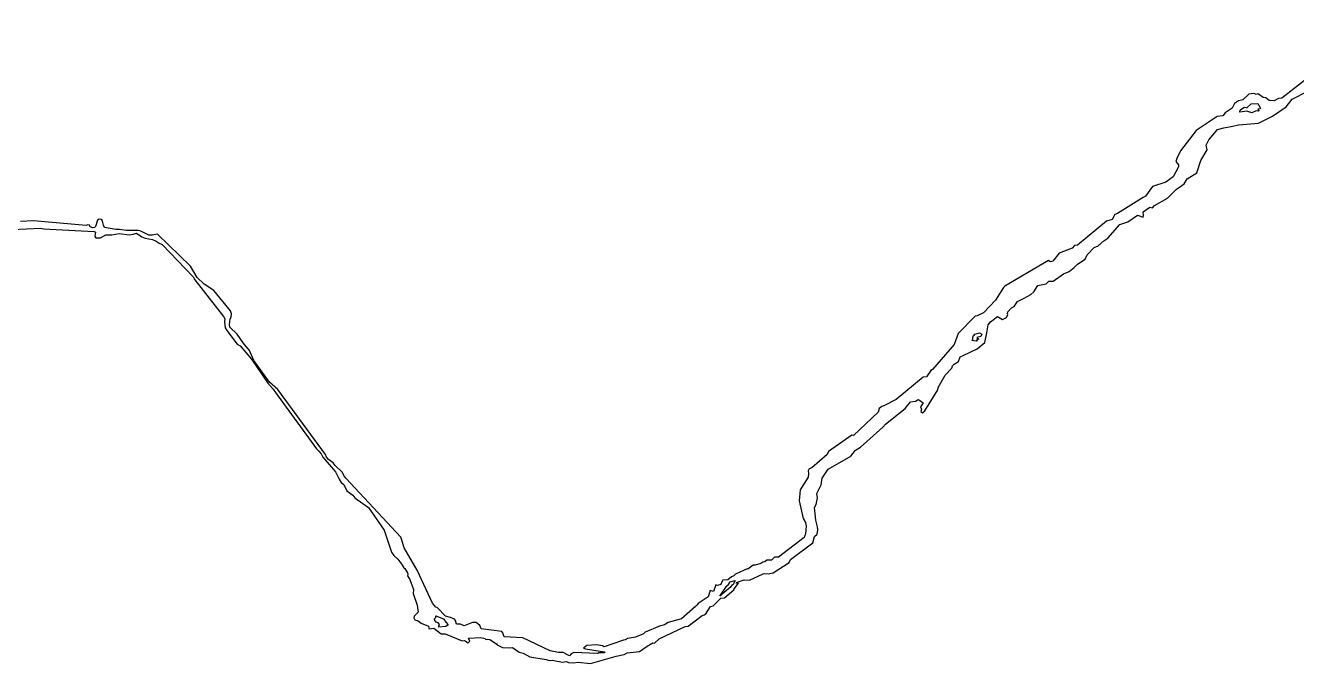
# Model space of a CAD drawing. Extents: x 708293 to 716990, y 4902010 to 4917550.
# Drawn here: x 709646 to 710859, y 4909023 to 4909632 of the extents above; entities that cross this region are included whole.
import ezdxf

# ---------------------------------------------------------------- set-up
doc = ezdxf.new("R2010")
doc.units = 0
doc.layers.add('creek', color=7, linetype='Continuous')
doc.layers.add('creek-fill', color=7, linetype='Continuous')

msp = doc.modelspace()

# ---------------------------------------------------------------- linework, layer by layer
at = {"layer": 'creek'}
for points in [[(710916.1, 4909632.4), (710892.6, 4909629.2), (710881.7, 4909619.3), (710880, 4909611), (710881.4, 4909611.6), (710883.7, 4909610.3), (710884.8, 4909604.3), (710881.4, 4909590.2), (710879.2, 4909588.6), (710876.3, 4909588.3), (710874.7, 4909587), (710874.2, 4909584.1), (710871.2, 4909583.5), (710845.1, 4909563), (710842.1, 4909562.7), (710837.8, 4909560.4), (710833.2, 4909560.7), (710829.9, 4909563.3), (710827.5, 4909563.6), (710824, 4909566.2), (710822.3, 4909567.1), (710820.7, 4909566.5), (710820.2, 4909566.8), (710819.4, 4909567.1)], [(710744.8, 4909476.3), (710746.7, 4909477.5), (710752, 4909481.4), (710754.9, 4909485.9), (710763.9, 4909491.9), (710768, 4909503.5), (710773.9, 4909513.7), (710773, 4909518.2), (710775.5, 4909523.3), (710783.7, 4909533.2), (710789.9, 4909534.8), (710798.5, 4909536.4), (710803.8, 4909537.7), (710822.9, 4909539), (710836.3, 4909545.7), (710849.5, 4909554.7), (710855.2, 4909562), (710885.1, 4909577.4), (710892.7, 4909588.3), (710893.7, 4909602.3), (710893.9, 4909608.4), (710893.9, 4909612.3)], [(710819.4, 4909567.1), (710818, 4909567.5), (710813.6, 4909566.8), (710807.9, 4909561.4), (710803.7, 4909560.4), (710800.1, 4909557.9), (710797.7, 4909553.4), (710791.1, 4909548.9), (710788.9, 4909546.3), (710783.6, 4909545.4), (710763.3, 4909532.3), (710748.5, 4909512.7), (710745, 4909505.4), (710744, 4909502.5), (710746.4, 4909499.3), (710746.7, 4909497.4), (710741.5, 4909488.1), (710734.4, 4909482.7), (710721.6, 4909478.8), (710714.9, 4909469.5), (710712.9, 4909468.3), (710711.1, 4909467.3)], [(710807.2, 4909553.1), (710808.9, 4909554), (710809.7, 4909554.3), (710811.9, 4909553.7), (710815.9, 4909557.5), (710822.3, 4909557.9), (710824.7, 4909553.4), (710824.5, 4909552.7), (710822.4, 4909552.4), (710823.7, 4909551.1), (710822.8, 4909550.5), (710820.8, 4909550.8), (710816.7, 4909548.9), (710811.8, 4909550.5), (710805.2, 4909549.5), (710805.1, 4909550.5), (710805.5, 4909551.5), (710807.2, 4909553.1)], [(710594.8, 4909370), (710598.7, 4909371.9), (710605.6, 4909375.5), (710608.4, 4909378.3), (710612.2, 4909384.4), (710620.3, 4909385.7), (710622.9, 4909388.3), (710626.8, 4909388.3), (710636.9, 4909395.3), (710642.1, 4909397.5), (710646.8, 4909401.4), (710650, 4909404.6), (710657.3, 4909409.4), (710659.4, 4909413.5), (710665.9, 4909420.6), (710669.7, 4909422.2), (710675.4, 4909427), (710679.1, 4909429.5), (710690.5, 4909442.3), (710698.2, 4909444.9), (710707.4, 4909451.3), (710708.4, 4909451), (710712.8, 4909449.4), (710713.2, 4909450.7), (710712.7, 4909454.5), (710719.1, 4909459), (710721.8, 4909458.3), (710723.5, 4909460.6), (710736, 4909467.6), (710744.8, 4909476.3)], [(710711.1, 4909467.3), (710688.3, 4909452.9), (710685.8, 4909451.9), (710683.1, 4909447.1), (710677.9, 4909445.5), (710650, 4909422.8), (710647.4, 4909422.5), (710645.1, 4909419.9), (710632.7, 4909415.1), (710626.6, 4909407.5), (710623.9, 4909406.8), (710622.3, 4909408.1), (710580.8, 4909383.5), (710579.4, 4909382.2)], [(709755.9, 4909436.1), (709753.4, 4909436.7), (709742.1, 4909436.6), (709735.4, 4909437.8), (709731.8, 4909437.6), (709721.2, 4909439.7), (709720.1, 4909441.9), (709719.7, 4909444.5), (709718.6, 4909447.2), (709716, 4909447.7), (709714.3, 4909446.5), (709712.6, 4909440.7), (709711.6, 4909439.5), (709710, 4909439.4), (709707.3, 4909440.3), (709706.8, 4909441.8), (709705.2, 4909442.1), (709703.5, 4909441.6), (709653.5, 4909446.1), (709641, 4909445.3)], [(709605.3, 4909436.4), (709660.3, 4909439)], [(709660.3, 4909439), (709662.9, 4909438.4), (709711.2, 4909435.9), (709712.4, 4909435), (709712, 4909431.3), (709712.9, 4909429.7), (709717.2, 4909429.7), (709722.5, 4909432.6), (709728, 4909432.6), (709735.1, 4909434), (709744.9, 4909432.6), (709748.5, 4909433.1), (709751.8, 4909434.2), (709756.9, 4909430.7), (709760.1, 4909429.4), (709767, 4909428.1), (709770.4, 4909426.7), (709773.2, 4909424.7), (709776.3, 4909423.3), (709805.9, 4909392.5), (709807.4, 4909389.8), (709834.8, 4909354.8), (709835.9, 4909352.3), (709835.7, 4909349.7), (709836.5, 4909344), (709837.8, 4909341.2), (709847.9, 4909328.3), (709850.6, 4909326.6), (709861.6, 4909313.8), (709877, 4909291), (709882.2, 4909285.4)], [(709948.4, 4909205.9), (709941.5, 4909212.5), (709939.5, 4909214.9), (709935, 4909218.1), (709933.2, 4909220.3), (709932.2, 4909223), (709886.7, 4909284.9), (709878.8, 4909292), (709863.8, 4909312.7), (709859.6, 4909322.1), (709853.4, 4909329.4), (709847.8, 4909337.7), (709840.9, 4909344.4), (709840.5, 4909347), (709841.2, 4909352), (709842.2, 4909354.4), (709842.3, 4909357.2), (709841.5, 4909360.1), (709825.4, 4909379.5), (709816.2, 4909385.4), (709809.5, 4909391.8), (709803.3, 4909402.8), (709771.6, 4909433.2), (709766.6, 4909432.2), (709763.6, 4909432.2), (709758.4, 4909434.8), (709755.9, 4909436.1)], [(710579.4, 4909382.2), (710571.7, 4909370.3), (710560.3, 4909358.2), (710554.3, 4909355.3), (710552.3, 4909355), (710536.3, 4909338.3), (710532.5, 4909327.8), (710511.8, 4909304.1), (710510.2, 4909303.1), (710505.9, 4909297.1), (710502.7, 4909296.7), (710476.9, 4909275.3), (710465.1, 4909269.5), (710463.3, 4909268.9)], [(710497.9, 4909275.6), (710499.2, 4909274.7), (710502.8, 4909272.4), (710500.3, 4909268.3), (710501.1, 4909266.3), (710500.6, 4909264.1), (710502.1, 4909262.8), (710504.3, 4909264.7), (710516.7, 4909284.6), (710517.2, 4909286.8), (710523.9, 4909298.7), (710530, 4909305.4), (710530.7, 4909307.6), (710532.4, 4909309.2), (710536.5, 4909311.8), (710538.2, 4909316.3), (710540.9, 4909317.5), (710554.3, 4909323.9), (710561.7, 4909329.7), (710563.4, 4909339), (710564.9, 4909346.7), (710567, 4909349.5), (710573.9, 4909354.7), (710578.4, 4909351.8), (710582.4, 4909353.7), (710583.6, 4909356.6), (710583.2, 4909357.5), (710583.5, 4909359.1), (710587.1, 4909363), (710589.5, 4909364.3), (710592.8, 4909369.1), (710594.8, 4909370)], [(710551.4, 4909336.7), (710552.2, 4909337.7), (710556.7, 4909339), (710558.7, 4909337.7), (710557.8, 4909335.5), (710554, 4909334.5), (710555.8, 4909332.9), (710553.8, 4909332.3), (710554.2, 4909331.3), (710553.4, 4909331), (710551.3, 4909331.3), (710549.4, 4909331.6), (710550.3, 4909333.2), (710550.5, 4909336.1), (710551.4, 4909336.7)], [(709882.2, 4909285.4), (709884.4, 4909282.2), (709923.4, 4909228.4), (709925.9, 4909226.3), (709928.1, 4909223.6), (709929.7, 4909220.5), (709941.8, 4909206.5), (709945.1, 4909199.4), (709947.2, 4909196.2), (709949.7, 4909194.4), (709952.6, 4909188.3), (709958.1, 4909184.3), (709960, 4909181.6), (709973.1, 4909172.4), (709988.2, 4909150.7), (709995, 4909129.8), (709997.3, 4909126.6), (710001.1, 4909123.2), (710005, 4909117.9)], [(710401.8, 4909153.9), (710400.2, 4909160.4), (710398.9, 4909172.3), (710400.6, 4909175.1), (710401.8, 4909181.5), (710401.4, 4909185.7), (710405.5, 4909194), (710406.3, 4909200.4), (710412.1, 4909209.1), (710433.7, 4909221.5), (710438.1, 4909227), (710442.9, 4909229.9), (710464.3, 4909249.1), (710466.8, 4909251.9), (710485.6, 4909267), (710490.6, 4909273.1), (710495.3, 4909274), (710497.9, 4909275.6)], [(710463.3, 4909268.9), (710460.7, 4909267), (710459.8, 4909263.5), (710436.3, 4909241.1), (710434.7, 4909241.4), (710412.3, 4909225.7), (710411.1, 4909223.1), (710396.5, 4909210.3), (710393.9, 4909209.4), (710393.1, 4909207.5), (710393.4, 4909204.9), (710393.1, 4909201.4), (710385.4, 4909189.2), (710384.3, 4909178.7), (710388.1, 4909162), (710390.5, 4909158.2), (710391.2, 4909155), (710390.4, 4909147)], [(710005, 4909141.2), (710004.2, 4909144.1), (709951.7, 4909200.3), (709949.7, 4909203), (709948.4, 4909205.9)], [(710293.6, 4909069.9), (710295.4, 4909070.8), (710299.8, 4909077.9), (710302.3, 4909078.5), (710309.5, 4909085.9), (710313, 4909086.2), (710322.2, 4909094.2), (710322.3, 4909094.8), (710326.3, 4909100.3), (710324.3, 4909100.3), (710324.4, 4909100.9), (710331.8, 4909103.5), (710336.9, 4909103.1), (710349.9, 4909109.2), (710351.7, 4909109.5), (710354.7, 4909109.2), (710359.7, 4909109.9), (710374.8, 4909119.8), (710376.2, 4909122.7), (710397.5, 4909138.7), (710399.1, 4909144.7), (710401.5, 4909147), (710402.1, 4909151.1), (710401.8, 4909153.9)], [(710061, 4909060.9), (710059, 4909060.9), (710057.3, 4909061.2), (710056.2, 4909064.7), (710055.4, 4909065.7), (710051.5, 4909067.3), (710046.7, 4909068.6), (710038.8, 4909076.9), (710037.5, 4909077.2), (710034.2, 4909081.1), (710019.6, 4909112.7), (710007.4, 4909133.9), (710005, 4909141.2)], [(710390.4, 4909147), (710389.9, 4909145.7), (710389.1, 4909143.8), (710364.7, 4909124.9), (710360.9, 4909124.9), (710357.9, 4909122), (710353.5, 4909122), (710351.5, 4909120.4), (710349.8, 4909120.1), (710347.9, 4909119.1), (710342.5, 4909117.5), (710340.5, 4909117.5), (710335.5, 4909113.7), (710334.7, 4909114), (710323.5, 4909108.9), (710322, 4909107.3), (710319.9, 4909106.3), (710316.2, 4909103.5), (710311.5, 4909103.1), (710310.1, 4909100.9), (710309.6, 4909099), (710306.5, 4909098), (710304.7, 4909098.7), (710302.6, 4909092.3), (710299.5, 4909093.2), (710297.6, 4909087.1), (710288, 4909080.7), (710286.7, 4909079.1)], [(710005, 4909117.9), (710006.9, 4909114.7), (710007.8, 4909114.3), (710010.5, 4909109.9), (710010.9, 4909108.3), (710010.3, 4909107.3), (710012.5, 4909103.8), (710016.3, 4909094.2), (710015.8, 4909090.3), (710019.6, 4909079.1), (710020.6, 4909072.4), (710016.9, 4909068.6), (710016.6, 4909067), (710017.3, 4909065.1), (710020.6, 4909064.1), (710023.5, 4909061.9), (710030.5, 4909059), (710030.8, 4909057.1), (710031.2, 4909056.7)], [(710318.6, 4909096.1), (710317, 4909094.8), (710308.5, 4909087.8), (710315.2, 4909097.7), (710316.2, 4909098), (710318.5, 4909101.5), (710323.2, 4909102.8), (710321.3, 4909099), (710320, 4909098.3), (710318.6, 4909096.1)], [(710036.3, 4909065.1), (710036.3, 4909066), (710037.5, 4909067.3), (710037.6, 4909068.9), (710044.9, 4909066), (710046.9, 4909063.1), (710049.1, 4909060.3), (710047.1, 4909058.7), (710040.3, 4909058.3), (710040.2, 4909059), (710041, 4909060.6), (710039.6, 4909062.2), (710037.8, 4909063.1), (710036.3, 4909065.1)], [(710144.8, 4909026.7), (710146.7, 4909026.3), (710148.6, 4909026.7), (710158.5, 4909024.7), (710162.3, 4909025.4), (710164.1, 4909024.4), (710168.7, 4909024.1), (710173.5, 4909024.7), (710185, 4909023.5), (710209.8, 4909030.5), (710217.4, 4909032.1), (710220.1, 4909033.7), (710231.9, 4909035), (710239.1, 4909040.1), (710244.6, 4909043.3), (710246.3, 4909043), (710250.6, 4909047.1), (710275.6, 4909058.7), (710278.4, 4909059.3), (710291.8, 4909069.2), (710293.6, 4909069.9)], [(710286.7, 4909079.1), (710285.3, 4909077.9), (710271.9, 4909066.3), (710259.2, 4909062.5), (710255.9, 4909060.3), (710251, 4909059), (710237.3, 4909053.5), (710235.9, 4909051.9), (710231.9, 4909050.3), (710228.1, 4909048.7), (710220.4, 4909047.5), (710218.5, 4909046.2), (710216.6, 4909045.9), (710198.3, 4909039.5), (710196.7, 4909040.4), (710190.8, 4909041.4), (710181.6, 4909040.7), (710178.4, 4909038.2), (710180.4, 4909037.5), (710198.6, 4909034.7), (710198.8, 4909034), (710198.1, 4909033.7), (710192.7, 4909033.7), (710192.3, 4909033.1)], [(710031.2, 4909056.7), (710035.5, 4909057.1), (710042.6, 4909051.9), (710046.3, 4909051.9), (710062.7, 4909045.2), (710064.9, 4909045.5), (710068.4, 4909043.3), (710069.9, 4909044.9), (710068.7, 4909047.8), (710080.3, 4909048.4), (710084.7, 4909047.5), (710085, 4909046.8), (710085.9, 4909046.5), (710087.2, 4909046.8), (710089, 4909046.5), (710095.4, 4909042.3), (710095.9, 4909041.4), (710101.1, 4909038.8), (710108.2, 4909038.5), (710110.7, 4909038.8), (710117.2, 4909034.3), (710120.8, 4909033.4), (710127.1, 4909029.9), (710142.9, 4909027.3), (710144.8, 4909026.7)], [(710192.3, 4909033.1), (710191.7, 4909033.1), (710169.1, 4909034), (710166.7, 4909032.7), (710165.2, 4909030.8), (710158.5, 4909034.3), (710157.9, 4909034), (710154.7, 4909034), (710146.7, 4909035.6), (710120.5, 4909048.1), (710102.7, 4909049.1), (710101.5, 4909052.9), (710100.6, 4909054.2), (710080.7, 4909056.7), (710079.5, 4909059.9), (710075.9, 4909062.8), (710072.4, 4909062.5), (710064.4, 4909059.6), (710061, 4909060.9)]]:
    msp.add_lwpolyline(points, dxfattribs=at)
at = {"layer": 'creek-fill'}
for points in [[(710916.1, 4909632.4), (710892.6, 4909629.2), (710881.7, 4909619.3), (710880, 4909611), (710881.4, 4909611.6), (710883.7, 4909610.3), (710884.8, 4909604.3), (710881.4, 4909590.2), (710879.2, 4909588.6), (710876.3, 4909588.3), (710874.7, 4909587), (710874.2, 4909584.1), (710871.2, 4909583.5), (710845.1, 4909563), (710842.1, 4909562.7), (710837.8, 4909560.4), (710833.2, 4909560.7), (710829.9, 4909563.3), (710827.5, 4909563.6), (710824, 4909566.2), (710822.3, 4909567.1), (710820.7, 4909566.5), (710820.2, 4909566.8), (710819.4, 4909567.1)], [(710744.8, 4909476.3), (710746.7, 4909477.5), (710752, 4909481.4), (710754.9, 4909485.9), (710763.9, 4909491.9), (710768, 4909503.5), (710773.9, 4909513.7), (710773, 4909518.2), (710775.5, 4909523.3), (710783.7, 4909533.2), (710789.9, 4909534.8), (710798.5, 4909536.4), (710803.8, 4909537.7), (710822.9, 4909539), (710836.3, 4909545.7), (710849.5, 4909554.7), (710855.2, 4909562), (710885.1, 4909577.4), (710892.7, 4909588.3), (710893.7, 4909602.3), (710893.9, 4909608.4), (710893.9, 4909612.3)], [(710819.4, 4909567.1), (710818, 4909567.5), (710813.6, 4909566.8), (710807.9, 4909561.4), (710803.7, 4909560.4), (710800.1, 4909557.9), (710797.7, 4909553.4), (710791.1, 4909548.9), (710788.9, 4909546.3), (710783.6, 4909545.4), (710763.3, 4909532.3), (710748.5, 4909512.7), (710745, 4909505.4), (710744, 4909502.5), (710746.4, 4909499.3), (710746.7, 4909497.4), (710741.5, 4909488.1), (710734.4, 4909482.7), (710721.6, 4909478.8), (710714.9, 4909469.5), (710712.9, 4909468.3), (710711.1, 4909467.3)], [(710807.2, 4909553.1), (710808.9, 4909554), (710809.7, 4909554.3), (710811.9, 4909553.7), (710815.9, 4909557.5), (710822.3, 4909557.9), (710824.7, 4909553.4), (710824.5, 4909552.7), (710822.4, 4909552.4), (710823.7, 4909551.1), (710822.8, 4909550.5), (710820.8, 4909550.8), (710816.7, 4909548.9), (710811.8, 4909550.5), (710805.2, 4909549.5), (710805.1, 4909550.5), (710805.5, 4909551.5), (710807.2, 4909553.1)], [(710594.8, 4909370), (710598.7, 4909371.9), (710605.6, 4909375.5), (710608.4, 4909378.3), (710612.2, 4909384.4), (710620.3, 4909385.7), (710622.9, 4909388.3), (710626.8, 4909388.3), (710636.9, 4909395.3), (710642.1, 4909397.5), (710646.8, 4909401.4), (710650, 4909404.6), (710657.3, 4909409.4), (710659.4, 4909413.5), (710665.9, 4909420.6), (710669.7, 4909422.2), (710675.4, 4909427), (710679.1, 4909429.5), (710690.5, 4909442.3), (710698.2, 4909444.9), (710707.4, 4909451.3), (710708.4, 4909451), (710712.8, 4909449.4), (710713.2, 4909450.7), (710712.7, 4909454.5), (710719.1, 4909459), (710721.8, 4909458.3), (710723.5, 4909460.6), (710736, 4909467.6), (710744.8, 4909476.3)], [(710711.1, 4909467.3), (710688.3, 4909452.9), (710685.8, 4909451.9), (710683.1, 4909447.1), (710677.9, 4909445.5), (710650, 4909422.8), (710647.4, 4909422.5), (710645.1, 4909419.9), (710632.7, 4909415.1), (710626.6, 4909407.5), (710623.9, 4909406.8), (710622.3, 4909408.1), (710580.8, 4909383.5), (710579.4, 4909382.2)], [(709755.9, 4909436.1), (709753.4, 4909436.7), (709742.1, 4909436.6), (709735.4, 4909437.8), (709731.8, 4909437.6), (709721.2, 4909439.7), (709720.1, 4909441.9), (709719.7, 4909444.5), (709718.6, 4909447.2), (709716, 4909447.7), (709714.3, 4909446.5), (709712.6, 4909440.7), (709711.6, 4909439.5), (709710, 4909439.4), (709707.3, 4909440.3), (709706.8, 4909441.8), (709705.2, 4909442.1), (709703.5, 4909441.6), (709653.5, 4909446.1), (709641, 4909445.3)], [(709605.3, 4909436.4), (709660.3, 4909439)], [(709660.3, 4909439), (709662.9, 4909438.4), (709711.2, 4909435.9), (709712.4, 4909435), (709712, 4909431.3), (709712.9, 4909429.7), (709717.2, 4909429.7), (709722.5, 4909432.6), (709728, 4909432.6), (709735.1, 4909434), (709744.9, 4909432.6), (709748.5, 4909433.1), (709751.8, 4909434.2), (709756.9, 4909430.7), (709760.1, 4909429.4), (709767, 4909428.1), (709770.4, 4909426.7), (709773.2, 4909424.7), (709776.3, 4909423.3), (709805.9, 4909392.5), (709807.4, 4909389.8), (709834.8, 4909354.8), (709835.9, 4909352.3), (709835.7, 4909349.7), (709836.5, 4909344), (709837.8, 4909341.2), (709847.9, 4909328.3), (709850.6, 4909326.6), (709861.6, 4909313.8), (709877, 4909291), (709882.2, 4909285.4)], [(709948.4, 4909205.9), (709941.5, 4909212.5), (709939.5, 4909214.9), (709935, 4909218.1), (709933.2, 4909220.3), (709932.2, 4909223), (709886.7, 4909284.9), (709878.8, 4909292), (709863.8, 4909312.7), (709859.6, 4909322.1), (709853.4, 4909329.4), (709847.8, 4909337.7), (709840.9, 4909344.4), (709840.5, 4909347), (709841.2, 4909352), (709842.2, 4909354.4), (709842.3, 4909357.2), (709841.5, 4909360.1), (709825.4, 4909379.5), (709816.2, 4909385.4), (709809.5, 4909391.8), (709803.3, 4909402.8), (709771.6, 4909433.2), (709766.6, 4909432.2), (709763.6, 4909432.2), (709758.4, 4909434.8), (709755.9, 4909436.1)], [(710579.4, 4909382.2), (710571.7, 4909370.3), (710560.3, 4909358.2), (710554.3, 4909355.3), (710552.3, 4909355), (710536.3, 4909338.3), (710532.5, 4909327.8), (710511.8, 4909304.1), (710510.2, 4909303.1), (710505.9, 4909297.1), (710502.7, 4909296.7), (710476.9, 4909275.3), (710465.1, 4909269.5), (710463.3, 4909268.9)], [(710497.9, 4909275.6), (710499.2, 4909274.7), (710502.8, 4909272.4), (710500.3, 4909268.3), (710501.1, 4909266.3), (710500.6, 4909264.1), (710502.1, 4909262.8), (710504.3, 4909264.7), (710516.7, 4909284.6), (710517.2, 4909286.8), (710523.9, 4909298.7), (710530, 4909305.4), (710530.7, 4909307.6), (710532.4, 4909309.2), (710536.5, 4909311.8), (710538.2, 4909316.3), (710540.9, 4909317.5), (710554.3, 4909323.9), (710561.7, 4909329.7), (710563.4, 4909339), (710564.9, 4909346.7), (710567, 4909349.5), (710573.9, 4909354.7), (710578.4, 4909351.8), (710582.4, 4909353.7), (710583.6, 4909356.6), (710583.2, 4909357.5), (710583.5, 4909359.1), (710587.1, 4909363), (710589.5, 4909364.3), (710592.8, 4909369.1), (710594.8, 4909370)], [(710551.4, 4909336.7), (710552.2, 4909337.7), (710556.7, 4909339), (710558.7, 4909337.7), (710557.8, 4909335.5), (710554, 4909334.5), (710555.8, 4909332.9), (710553.8, 4909332.3), (710554.2, 4909331.3), (710553.4, 4909331), (710551.3, 4909331.3), (710549.4, 4909331.6), (710550.3, 4909333.2), (710550.5, 4909336.1), (710551.4, 4909336.7)], [(709882.2, 4909285.4), (709884.4, 4909282.2), (709923.4, 4909228.4), (709925.9, 4909226.3), (709928.1, 4909223.6), (709929.7, 4909220.5), (709941.8, 4909206.5), (709945.1, 4909199.4), (709947.2, 4909196.2), (709949.7, 4909194.4), (709952.6, 4909188.3), (709958.1, 4909184.3), (709960, 4909181.6), (709973.1, 4909172.4), (709988.2, 4909150.7), (709995, 4909129.8), (709997.3, 4909126.6), (710001.1, 4909123.2), (710005, 4909117.9)], [(710401.8, 4909153.9), (710400.2, 4909160.4), (710398.9, 4909172.3), (710400.6, 4909175.1), (710401.8, 4909181.5), (710401.4, 4909185.7), (710405.5, 4909194), (710406.3, 4909200.4), (710412.1, 4909209.1), (710433.7, 4909221.5), (710438.1, 4909227), (710442.9, 4909229.9), (710464.3, 4909249.1), (710466.8, 4909251.9), (710485.6, 4909267), (710490.6, 4909273.1), (710495.3, 4909274), (710497.9, 4909275.6)], [(710463.3, 4909268.9), (710460.7, 4909267), (710459.8, 4909263.5), (710436.3, 4909241.1), (710434.7, 4909241.4), (710412.3, 4909225.7), (710411.1, 4909223.1), (710396.5, 4909210.3), (710393.9, 4909209.4), (710393.1, 4909207.5), (710393.4, 4909204.9), (710393.1, 4909201.4), (710385.4, 4909189.2), (710384.3, 4909178.7), (710388.1, 4909162), (710390.5, 4909158.2), (710391.2, 4909155), (710390.4, 4909147)], [(710005, 4909141.2), (710004.2, 4909144.1), (709951.7, 4909200.3), (709949.7, 4909203), (709948.4, 4909205.9)], [(710293.6, 4909069.9), (710295.4, 4909070.8), (710299.8, 4909077.9), (710302.3, 4909078.5), (710309.5, 4909085.9), (710313, 4909086.2), (710322.2, 4909094.2), (710322.3, 4909094.8), (710326.3, 4909100.3), (710324.3, 4909100.3), (710324.4, 4909100.9), (710331.8, 4909103.5), (710336.9, 4909103.1), (710349.9, 4909109.2), (710351.7, 4909109.5), (710354.7, 4909109.2), (710359.7, 4909109.9), (710374.8, 4909119.8), (710376.2, 4909122.7), (710397.5, 4909138.7), (710399.1, 4909144.7), (710401.5, 4909147), (710402.1, 4909151.1), (710401.8, 4909153.9)], [(710061, 4909060.9), (710059, 4909060.9), (710057.3, 4909061.2), (710056.2, 4909064.7), (710055.4, 4909065.7), (710051.5, 4909067.3), (710046.7, 4909068.6), (710038.8, 4909076.9), (710037.5, 4909077.2), (710034.2, 4909081.1), (710019.6, 4909112.7), (710007.4, 4909133.9), (710005, 4909141.2)], [(710390.4, 4909147), (710389.9, 4909145.7), (710389.1, 4909143.8), (710364.7, 4909124.9), (710360.9, 4909124.9), (710357.9, 4909122), (710353.5, 4909122), (710351.5, 4909120.4), (710349.8, 4909120.1), (710347.9, 4909119.1), (710342.5, 4909117.5), (710340.5, 4909117.5), (710335.5, 4909113.7), (710334.7, 4909114), (710323.5, 4909108.9), (710322, 4909107.3), (710319.9, 4909106.3), (710316.2, 4909103.5), (710311.5, 4909103.1), (710310.1, 4909100.9), (710309.6, 4909099), (710306.5, 4909098), (710304.7, 4909098.7), (710302.6, 4909092.3), (710299.5, 4909093.2), (710297.6, 4909087.1), (710288, 4909080.7), (710286.7, 4909079.1)], [(710005, 4909117.9), (710006.9, 4909114.7), (710007.8, 4909114.3), (710010.5, 4909109.9), (710010.9, 4909108.3), (710010.3, 4909107.3), (710012.5, 4909103.8), (710016.3, 4909094.2), (710015.8, 4909090.3), (710019.6, 4909079.1), (710020.6, 4909072.4), (710016.9, 4909068.6), (710016.6, 4909067), (710017.3, 4909065.1), (710020.6, 4909064.1), (710023.5, 4909061.9), (710030.5, 4909059), (710030.8, 4909057.1), (710031.2, 4909056.7)], [(710318.6, 4909096.1), (710317, 4909094.8), (710308.5, 4909087.8), (710315.2, 4909097.7), (710316.2, 4909098), (710318.5, 4909101.5), (710323.2, 4909102.8), (710321.3, 4909099), (710320, 4909098.3), (710318.6, 4909096.1)], [(710036.3, 4909065.1), (710036.3, 4909066), (710037.5, 4909067.3), (710037.6, 4909068.9), (710044.9, 4909066), (710046.9, 4909063.1), (710049.1, 4909060.3), (710047.1, 4909058.7), (710040.3, 4909058.3), (710040.2, 4909059), (710041, 4909060.6), (710039.6, 4909062.2), (710037.8, 4909063.1), (710036.3, 4909065.1)], [(710144.8, 4909026.7), (710146.7, 4909026.3), (710148.6, 4909026.7), (710158.5, 4909024.7), (710162.3, 4909025.4), (710164.1, 4909024.4), (710168.7, 4909024.1), (710173.5, 4909024.7), (710185, 4909023.5), (710209.8, 4909030.5), (710217.4, 4909032.1), (710220.1, 4909033.7), (710231.9, 4909035), (710239.1, 4909040.1), (710244.6, 4909043.3), (710246.3, 4909043), (710250.6, 4909047.1), (710275.6, 4909058.7), (710278.4, 4909059.3), (710291.8, 4909069.2), (710293.6, 4909069.9)], [(710286.7, 4909079.1), (710285.3, 4909077.9), (710271.9, 4909066.3), (710259.2, 4909062.5), (710255.9, 4909060.3), (710251, 4909059), (710237.3, 4909053.5), (710235.9, 4909051.9), (710231.9, 4909050.3), (710228.1, 4909048.7), (710220.4, 4909047.5), (710218.5, 4909046.2), (710216.6, 4909045.9), (710198.3, 4909039.5), (710196.7, 4909040.4), (710190.8, 4909041.4), (710181.6, 4909040.7), (710178.4, 4909038.2), (710180.4, 4909037.5), (710198.6, 4909034.7), (710198.8, 4909034), (710198.1, 4909033.7), (710192.7, 4909033.7), (710192.3, 4909033.1)], [(710031.2, 4909056.7), (710035.5, 4909057.1), (710042.6, 4909051.9), (710046.3, 4909051.9), (710062.7, 4909045.2), (710064.9, 4909045.5), (710068.4, 4909043.3), (710069.9, 4909044.9), (710068.7, 4909047.8), (710080.3, 4909048.4), (710084.7, 4909047.5), (710085, 4909046.8), (710085.9, 4909046.5), (710087.2, 4909046.8), (710089, 4909046.5), (710095.4, 4909042.3), (710095.9, 4909041.4), (710101.1, 4909038.8), (710108.2, 4909038.5), (710110.7, 4909038.8), (710117.2, 4909034.3), (710120.8, 4909033.4), (710127.1, 4909029.9), (710142.9, 4909027.3), (710144.8, 4909026.7)], [(710192.3, 4909033.1), (710191.7, 4909033.1), (710169.1, 4909034), (710166.7, 4909032.7), (710165.2, 4909030.8), (710158.5, 4909034.3), (710157.9, 4909034), (710154.7, 4909034), (710146.7, 4909035.6), (710120.5, 4909048.1), (710102.7, 4909049.1), (710101.5, 4909052.9), (710100.6, 4909054.2), (710080.7, 4909056.7), (710079.5, 4909059.9), (710075.9, 4909062.8), (710072.4, 4909062.5), (710064.4, 4909059.6), (710061, 4909060.9)]]:
    msp.add_lwpolyline(points, dxfattribs=at)

doc.saveas('drawing.dxf')
